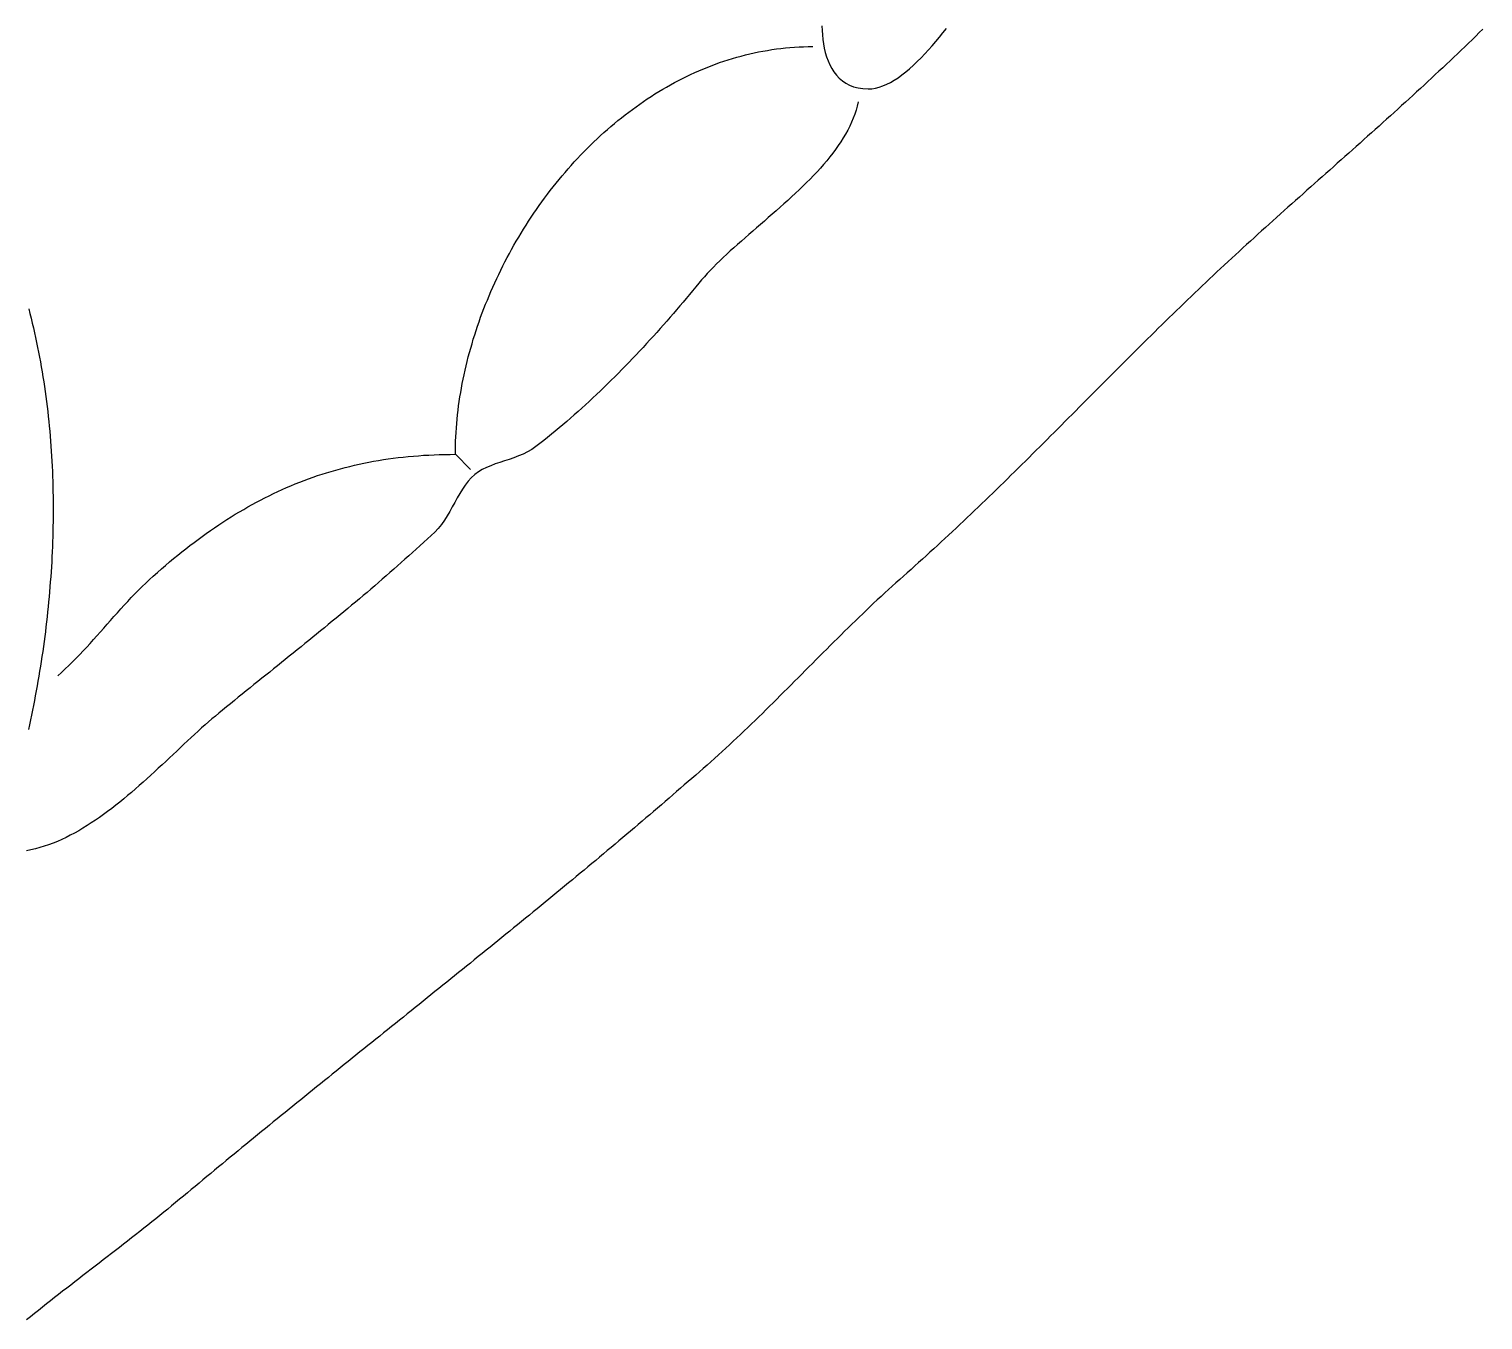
# Model space of a CAD drawing. Header units: millimetres. Extents: x 77 to 1225, y 196 to 1306.
# Drawn here: x 692.5 to 981.3, y 214.5 to 470.9 of the extents above; entities that cross this region are included whole.
import ezdxf

# ---------------------------------------------------------------- set-up
doc = ezdxf.new("R2010")
doc.units = ezdxf.units.MM
doc.layers.add('0_0_0', color=3, linetype='Continuous')

msp = doc.modelspace()

# ---------------------------------------------------------------- linework, layer by layer
at = {"layer": '0_0_0'}
for points in [[(981.28, 470.88), (980.56, 470.18), (979.84, 469.47), (979.12, 468.77), (978.4, 468.07), (977.67, 467.37), (976.94, 466.67), (976.22, 465.97), (975.49, 465.28), (974.75, 464.58), (974.02, 463.89), (973.29, 463.2), (972.55, 462.51), (971.81, 461.82), (971.08, 461.14), (970.34, 460.45), (969.6, 459.76), (968.85, 459.08), (968.11, 458.4), (967.37, 457.71), (966.62, 457.03), (965.88, 456.35), (965.13, 455.67), (964.38, 454.99), (963.64, 454.32), (962.89, 453.64), (962.14, 452.96), (961.39, 452.29), (960.64, 451.61), (959.89, 450.94), (959.14, 450.26), (958.38, 449.59), (957.63, 448.92), (956.88, 448.24), (956.12, 447.57), (955.37, 446.9), (954.62, 446.23), (953.86, 445.56), (953.11, 444.89), (952.35, 444.21), (951.6, 443.54), (950.85, 442.87), (950.09, 442.2), (949.34, 441.53), (948.58, 440.86), (947.83, 440.19), (947.08, 439.52), (946.32, 438.85), (945.57, 438.18), (944.82, 437.51), (944.07, 436.84), (943.31, 436.17), (942.56, 435.5), (941.81, 434.83), (941.06, 434.15), (940.31, 433.48), (939.56, 432.81), (938.81, 432.13), (938.07, 431.46), (937.32, 430.79), (936.57, 430.11), (935.83, 429.43), (935.09, 428.76), (934.34, 428.08), (933.6, 427.4), (932.86, 426.72), (932.12, 426.05), (931.38, 425.36), (930.65, 424.68), (929.91, 424), (929.18, 423.32), (928.44, 422.63), (927.7, 421.94), (926.96, 421.25), (926.23, 420.55), (925.5, 419.86), (924.77, 419.16), (924.04, 418.47), (923.31, 417.77), (922.58, 417.07), (921.85, 416.37), (921.13, 415.67), (920.4, 414.97), (919.68, 414.26), (918.96, 413.56), (918.24, 412.86), (917.52, 412.15), (916.8, 411.44), (916.08, 410.74), (915.36, 410.03), (914.64, 409.32), (913.93, 408.61), (913.21, 407.9), (912.49, 407.19), (911.78, 406.48), (911.07, 405.77), (910.35, 405.05), (909.64, 404.34), (908.93, 403.63), (908.21, 402.92), (907.5, 402.2), (906.79, 401.49), (906.08, 400.77), (905.37, 400.06), (904.66, 399.35), (903.94, 398.63), (903.23, 397.92), (902.52, 397.2), (901.81, 396.49), (901.1, 395.77), (900.39, 395.06), (899.68, 394.34), (898.97, 393.63), (898.26, 392.91), (897.54, 392.2), (896.83, 391.49), (896.12, 390.77), (895.41, 390.06), (894.7, 389.35), (893.98, 388.63), (893.27, 387.92), (892.55, 387.21), (891.84, 386.5), (891.12, 385.79), (890.41, 385.08), (889.69, 384.37), (888.97, 383.66), (888.26, 382.95), (887.54, 382.25), (886.82, 381.54), (886.1, 380.83), (885.38, 380.13), (884.65, 379.43), (883.93, 378.72), (883.21, 378.02), (882.48, 377.32), (881.75, 376.62), (881.03, 375.92), (880.3, 375.22), (879.57, 374.53), (878.84, 373.83), (878.1, 373.14), (877.37, 372.44), (876.64, 371.75), (875.9, 371.06), (875.16, 370.37), (874.42, 369.68), (873.68, 369), (872.94, 368.31), (872.19, 367.63), (871.45, 366.95), (870.7, 366.27), (869.95, 365.59), (869.2, 364.91), (868.45, 364.24), (867.69, 363.56), (866.93, 362.89), (866.18, 362.22), (865.43, 361.56), (864.68, 360.89), (863.94, 360.22), (863.2, 359.55), (862.46, 358.87), (861.72, 358.19), (860.99, 357.51), (860.26, 356.83), (859.53, 356.14), (858.81, 355.45), (858.08, 354.75), (857.36, 354.06), (856.64, 353.36), (855.92, 352.66), (855.2, 351.96), (854.49, 351.26), (853.78, 350.56), (853.06, 349.85), (852.35, 349.14), (851.64, 348.44), (850.93, 347.73), (850.22, 347.02), (849.51, 346.31), (848.8, 345.6), (848.1, 344.89), (847.39, 344.17), (846.68, 343.46), (845.97, 342.75), (845.27, 342.04), (844.56, 341.33), (843.85, 340.62), (843.14, 339.91), (842.43, 339.2), (841.72, 338.49), (841.01, 337.78), (840.3, 337.07), (839.58, 336.37), (838.87, 335.66), (838.15, 334.96), (837.44, 334.26), (836.72, 333.56), (836, 332.86), (835.28, 332.17), (834.55, 331.47), (833.82, 330.78), (833.1, 330.1), (832.37, 329.41), (831.63, 328.73), (830.9, 328.05), (830.16, 327.37), (829.42, 326.7), (828.67, 326.02), (827.93, 325.36), (827.18, 324.69), (826.42, 324.03), (825.67, 323.37), (824.91, 322.71), (824.16, 322.05), (823.4, 321.39), (822.64, 320.73), (821.89, 320.07), (821.13, 319.41), (820.37, 318.76), (819.61, 318.1), (818.85, 317.45), (818.09, 316.79), (817.32, 316.14), (816.56, 315.49), (815.8, 314.83), (815.03, 314.18), (814.27, 313.53), (813.5, 312.88), (812.74, 312.23), (811.97, 311.58), (811.21, 310.93), (810.44, 310.29), (809.67, 309.64), (808.9, 308.99), (808.13, 308.34), (807.36, 307.7), (806.59, 307.05), (805.82, 306.41), (805.05, 305.76), (804.28, 305.12), (803.51, 304.48), (802.73, 303.84), (801.96, 303.19), (801.19, 302.55), (800.41, 301.91), (799.64, 301.27), (798.86, 300.63), (798.09, 299.99), (797.31, 299.35), (796.54, 298.71), (795.76, 298.07), (794.98, 297.43), (794.21, 296.8), (793.43, 296.16), (792.65, 295.52), (791.87, 294.89), (791.09, 294.25), (790.31, 293.61), (789.53, 292.98), (788.75, 292.34), (787.97, 291.71), (787.19, 291.07), (786.41, 290.44), (785.63, 289.8), (784.85, 289.17), (784.07, 288.53), (783.29, 287.9), (782.51, 287.27), (781.73, 286.64), (780.94, 286), (780.16, 285.37), (779.38, 284.74), (778.6, 284.1), (777.81, 283.47), (777.03, 282.84), (776.25, 282.21), (775.46, 281.58), (774.68, 280.95), (773.9, 280.31), (773.11, 279.68), (772.33, 279.05), (771.55, 278.42), (770.76, 277.79), (769.98, 277.16), (769.19, 276.53), (768.41, 275.9), (767.63, 275.27), (766.84, 274.64), (766.06, 274.01), (765.27, 273.38), (764.49, 272.75), (763.7, 272.12), (762.92, 271.48), (762.14, 270.85), (761.35, 270.22), (760.57, 269.59), (759.78, 268.96), (759, 268.33), (758.22, 267.7), (757.43, 267.07), (756.65, 266.44), (755.86, 265.81), (755.08, 265.18), (754.3, 264.55), (753.51, 263.91), (752.73, 263.28), (751.95, 262.65), (751.17, 262.02), (750.38, 261.39), (749.6, 260.75), (748.82, 260.12), (748.04, 259.49), (747.25, 258.86), (746.47, 258.22), (745.69, 257.59), (744.91, 256.96), (744.13, 256.32), (743.35, 255.69), (742.57, 255.05), (741.79, 254.42), (741.01, 253.79), (740.23, 253.15), (739.45, 252.51), (738.67, 251.88), (737.89, 251.24), (737.11, 250.61), (736.34, 249.97), (735.56, 249.33), (734.78, 248.7), (734, 248.06), (733.23, 247.42), (732.45, 246.78), (731.68, 246.14), (730.9, 245.5), (730.13, 244.86), (729.35, 244.22), (728.58, 243.58), (727.81, 242.94), (727.03, 242.3), (726.26, 241.66), (725.49, 241.01), (724.72, 240.37), (723.95, 239.73), (723.18, 239.08), (722.39, 238.43), (721.61, 237.78), (720.82, 237.14), (720.04, 236.49), (719.25, 235.85), (718.45, 235.21), (717.66, 234.57), (716.86, 233.93), (716.07, 233.3), (715.27, 232.67), (714.47, 232.03), (713.67, 231.4), (712.87, 230.77), (712.06, 230.15), (711.26, 229.52), (710.46, 228.89), (709.65, 228.27), (708.84, 227.64), (708.04, 227.02), (707.23, 226.4), (706.42, 225.77), (705.62, 225.15), (704.81, 224.53), (704, 223.9), (703.2, 223.28), (702.39, 222.66), (701.59, 222.03), (700.78, 221.41), (699.97, 220.78), (699.17, 220.16), (698.37, 219.53), (697.57, 218.9), (696.76, 218.27), (695.96, 217.65), (695.17, 217.01), (694.37, 216.38), (693.57, 215.75), (692.78, 215.11), (691.98, 214.48)], [(850, 471.49), (850.02, 470.6), (850.08, 469.71), (850.17, 468.82), (850.3, 467.93), (850.46, 467.06), (850.66, 466.2), (850.91, 465.37), (851.2, 464.56), (851.54, 463.78), (851.93, 463.05), (852.37, 462.35), (852.87, 461.71), (853.43, 461.12), (854.04, 460.59), (854.72, 460.13), (855.47, 459.74), (856.29, 459.42), (857.18, 459.19), (858.14, 459.04), (859.18, 458.98), (859.89, 459.02), (860.62, 459.13), (861.36, 459.32), (862.1, 459.57), (862.85, 459.9), (863.61, 460.28), (864.36, 460.73), (865.12, 461.22), (865.88, 461.77), (866.65, 462.37), (867.41, 463.01), (868.17, 463.69), (868.92, 464.41), (869.67, 465.16), (870.42, 465.93), (871.16, 466.73), (871.89, 467.55), (872.61, 468.39), (873.33, 469.24), (874.03, 470.1), (874.72, 470.96)], [(698.18, 342.41), (698.93, 343.08), (699.68, 343.77), (700.42, 344.47), (701.14, 345.18), (701.86, 345.9), (702.56, 346.63), (703.26, 347.37), (703.95, 348.11), (704.63, 348.86), (705.32, 349.61), (705.99, 350.37), (706.67, 351.13), (707.34, 351.89), (708.01, 352.66), (708.69, 353.42), (709.36, 354.18), (710.04, 354.94), (710.72, 355.7), (711.4, 356.45), (712.09, 357.2), (712.79, 357.95), (713.5, 358.68), (714.21, 359.41), (714.93, 360.13), (715.67, 360.84), (716.42, 361.55), (717.18, 362.23), (717.98, 362.95), (718.79, 363.65), (719.6, 364.34), (720.4, 365.03), (721.21, 365.7), (722.02, 366.36), (722.83, 367.01), (723.64, 367.65), (724.45, 368.27), (725.26, 368.89), (726.07, 369.5), (726.89, 370.1), (727.7, 370.68), (728.52, 371.26), (729.34, 371.82), (730.16, 372.38), (730.98, 372.92), (731.81, 373.45), (732.63, 373.98), (733.46, 374.49), (734.29, 374.99), (735.13, 375.48), (735.96, 375.96), (736.8, 376.43), (737.65, 376.88), (738.49, 377.33), (739.34, 377.77), (740.19, 378.19), (741.04, 378.61), (741.9, 379.01), (742.76, 379.41), (743.63, 379.79), (744.5, 380.16), (745.37, 380.52), (746.25, 380.87), (747.13, 381.21), (748.02, 381.54), (748.91, 381.86), (749.8, 382.17), (750.7, 382.47), (751.6, 382.75), (752.51, 383.03), (753.43, 383.29), (754.35, 383.55), (755.27, 383.79), (756.2, 384.02), (757.14, 384.24), (758.08, 384.45), (759.02, 384.65), (759.97, 384.84), (760.93, 385.02), (761.9, 385.19), (762.87, 385.35), (763.84, 385.49), (764.83, 385.63), (765.82, 385.75), (766.81, 385.87), (767.82, 385.97), (768.83, 386.06), (769.85, 386.14), (770.87, 386.21), (771.9, 386.27), (772.94, 386.32), (773.99, 386.36), (775.04, 386.39), (776.11, 386.4), (777.18, 386.41), (777.18, 387.28), (777.2, 388.15), (777.23, 389.02), (777.26, 389.89), (777.31, 390.77), (777.37, 391.64), (777.44, 392.52), (777.53, 393.4), (777.62, 394.28), (777.72, 395.16), (777.83, 396.04), (777.96, 396.92), (778.09, 397.81), (778.23, 398.69), (778.39, 399.57), (778.55, 400.46), (778.73, 401.34), (778.91, 402.22), (779.11, 403.1), (779.31, 403.99), (779.53, 404.87), (779.75, 405.75), (779.98, 406.63), (780.23, 407.51), (780.48, 408.38), (780.74, 409.26), (781.02, 410.13), (781.3, 411.01), (781.59, 411.88), (781.89, 412.75), (782.2, 413.62), (782.52, 414.48), (782.84, 415.35), (783.18, 416.21), (783.53, 417.06), (783.88, 417.92), (784.24, 418.77), (784.62, 419.62), (785, 420.47), (785.39, 421.32), (785.78, 422.16), (786.19, 422.99), (786.61, 423.83), (787.03, 424.66), (787.46, 425.48), (787.9, 426.3), (788.35, 427.12), (788.81, 427.94), (789.27, 428.75), (789.75, 429.55), (790.23, 430.35), (790.72, 431.15), (791.21, 431.94), (791.72, 432.72), (792.23, 433.5), (792.75, 434.28), (793.28, 435.05), (793.81, 435.81), (794.35, 436.57), (794.9, 437.32), (795.46, 438.07), (796.03, 438.81), (796.6, 439.54), (797.18, 440.27), (797.76, 440.99), (798.36, 441.7), (798.96, 442.41), (799.56, 443.11), (800.18, 443.81), (800.8, 444.49), (801.43, 445.17), (802.06, 445.84), (802.7, 446.51), (803.35, 447.16), (804, 447.81), (804.66, 448.45), (805.33, 449.08), (806.01, 449.71), (806.68, 450.32), (807.37, 450.93), (808.06, 451.53), (808.76, 452.12), (809.46, 452.7), (810.17, 453.27), (810.89, 453.83), (811.61, 454.38), (812.34, 454.93), (813.07, 455.46), (813.81, 455.98), (814.55, 456.5), (815.3, 457), (816.06, 457.5), (816.82, 457.98), (817.58, 458.45), (818.36, 458.92), (819.13, 459.37), (819.91, 459.81), (820.7, 460.24), (821.49, 460.66), (822.29, 461.07), (823.09, 461.46), (823.89, 461.85), (824.71, 462.22), (825.52, 462.58), (826.34, 462.93), (827.17, 463.27), (828, 463.59), (828.83, 463.91), (829.67, 464.21), (830.51, 464.5), (831.36, 464.77), (832.21, 465.03), (833.06, 465.28), (833.92, 465.52), (834.79, 465.74), (835.65, 465.95), (836.52, 466.15), (837.4, 466.33), (838.28, 466.5), (839.16, 466.65), (840.05, 466.79), (840.94, 466.92), (841.83, 467.03), (842.73, 467.13), (843.63, 467.21), (844.53, 467.28), (845.44, 467.34), (846.35, 467.38), (847.26, 467.4), (848.18, 467.41)], [(857.18, 456.41), (856.99, 455.59), (856.77, 454.78), (856.51, 453.97), (856.21, 453.17), (855.88, 452.38), (855.51, 451.59), (855.12, 450.81), (854.69, 450.03), (854.23, 449.26), (853.75, 448.49), (853.24, 447.73), (852.7, 446.97), (852.14, 446.22), (851.55, 445.47), (850.94, 444.73), (850.32, 443.99), (849.67, 443.26), (849.01, 442.53), (848.33, 441.81), (847.63, 441.09), (846.92, 440.37), (846.2, 439.66), (845.47, 438.95), (844.72, 438.25), (843.97, 437.55), (843.21, 436.85), (842.45, 436.16), (841.67, 435.47), (840.9, 434.78), (840.12, 434.1), (839.34, 433.42), (838.57, 432.75), (837.79, 432.07), (837.02, 431.41), (836.25, 430.74), (835.48, 430.08), (834.73, 429.42), (833.98, 428.76), (833.24, 428.1), (832.51, 427.45), (831.79, 426.8), (831.09, 426.15), (830.4, 425.5), (829.72, 424.86), (829.06, 424.22), (828.43, 423.58), (827.81, 422.94), (827.21, 422.31), (826.63, 421.67), (826.08, 421.04), (825.55, 420.41), (824.93, 419.65), (824.31, 418.9), (823.68, 418.14), (823.05, 417.39), (822.41, 416.63), (821.77, 415.88), (821.13, 415.13), (820.48, 414.37), (819.83, 413.62), (819.17, 412.87), (818.51, 412.12), (817.84, 411.37), (817.17, 410.62), (816.5, 409.87), (815.82, 409.13), (815.14, 408.39), (814.46, 407.65), (813.77, 406.91), (813.08, 406.17), (812.38, 405.44), (811.68, 404.71), (810.98, 403.99), (810.27, 403.26), (809.56, 402.54), (808.85, 401.83), (808.13, 401.11), (807.42, 400.41), (806.69, 399.7), (805.97, 399), (805.24, 398.31), (804.5, 397.62), (803.77, 396.93), (803.03, 396.25), (802.29, 395.57), (801.54, 394.9), (800.8, 394.24), (800.05, 393.58), (799.29, 392.93), (798.54, 392.28), (797.78, 391.64), (797.02, 391.01), (796.26, 390.38), (795.49, 389.76), (794.72, 389.14), (793.95, 388.54), (793.18, 387.94), (792.37, 387.38), (791.53, 386.89), (790.65, 386.46), (789.74, 386.08), (788.82, 385.73), (787.88, 385.41), (786.95, 385.11), (786.01, 384.8), (785.1, 384.49), (784.2, 384.15), (783.34, 383.79), (782.51, 383.38), (781.74, 382.91), (781.02, 382.38), (780.34, 381.76), (779.71, 381.06), (779.13, 380.3), (778.58, 379.49), (778.06, 378.64), (777.56, 377.75), (777.07, 376.85), (776.57, 375.95), (776.07, 375.05), (775.55, 374.16), (775, 373.3), (774.41, 372.47), (773.77, 371.7), (773.08, 370.98), (772.35, 370.29), (771.62, 369.61), (770.88, 368.93), (770.14, 368.25), (769.4, 367.57), (768.66, 366.9), (767.92, 366.23), (767.17, 365.56), (766.43, 364.89), (765.68, 364.23), (764.93, 363.57), (764.17, 362.91), (763.42, 362.25), (762.66, 361.59), (761.91, 360.94), (761.15, 360.29), (760.39, 359.64), (759.63, 358.99), (758.86, 358.35), (758.1, 357.7), (757.33, 357.06), (756.57, 356.42), (755.8, 355.78), (755.03, 355.14), (754.26, 354.51), (753.49, 353.87), (752.72, 353.24), (751.94, 352.6), (751.17, 351.97), (750.4, 351.34), (749.62, 350.71), (748.85, 350.08), (748.07, 349.45), (747.29, 348.82), (746.52, 348.19), (745.74, 347.56), (744.96, 346.94), (744.18, 346.31), (743.4, 345.68), (742.63, 345.05), (741.85, 344.43), (741.07, 343.8), (740.29, 343.17), (739.51, 342.55), (738.73, 341.92), (737.95, 341.29), (737.17, 340.66), (736.39, 340.04), (735.61, 339.41), (734.84, 338.78), (734.06, 338.15), (733.28, 337.52), (732.5, 336.88), (731.73, 336.25), (730.95, 335.62), (730.18, 334.98), (729.5, 334.43), (728.83, 333.85), (728.15, 333.26), (727.46, 332.66), (726.77, 332.05), (726.08, 331.42), (725.38, 330.78), (724.68, 330.14), (723.98, 329.48), (723.26, 328.82), (722.55, 328.15), (721.83, 327.47), (721.11, 326.79), (720.38, 326.1), (719.65, 325.42), (718.91, 324.73), (718.17, 324.04), (717.42, 323.35), (716.67, 322.66), (715.92, 321.97), (715.16, 321.29), (714.39, 320.61), (713.62, 319.94), (712.85, 319.27), (712.07, 318.61), (711.29, 317.96), (710.5, 317.32), (709.71, 316.69), (708.91, 316.07), (708.11, 315.47), (707.31, 314.87), (706.5, 314.29), (705.68, 313.73), (704.86, 313.18), (704.04, 312.65), (703.21, 312.14), (702.37, 311.65), (701.53, 311.18), (700.69, 310.73), (699.84, 310.31), (698.99, 309.91), (698.13, 309.53), (697.26, 309.18), (696.39, 308.85), (695.52, 308.55), (694.64, 308.29), (693.76, 308.05), (692.87, 307.84), (691.98, 307.66)], [(692.43, 415.31), (692.66, 414.41), (692.9, 413.45), (693.13, 412.49), (693.36, 411.53), (693.58, 410.56), (693.79, 409.6), (694, 408.63), (694.19, 407.66), (694.39, 406.69), (694.57, 405.72), (694.75, 404.75), (694.93, 403.77), (695.09, 402.8), (695.25, 401.82), (695.41, 400.84), (695.55, 399.86), (695.69, 398.88), (695.83, 397.89), (695.96, 396.91), (696.08, 395.92), (696.2, 394.94), (696.31, 393.95), (696.41, 392.96), (696.51, 391.97), (696.6, 390.98), (696.69, 389.99), (696.77, 389), (696.84, 388), (696.91, 387.01), (696.97, 386.02), (697.03, 385.02), (697.08, 384.03), (697.12, 383.03), (697.16, 382.04), (697.2, 381.04), (697.22, 380.04), (697.25, 379.04), (697.26, 378.05), (697.27, 377.05), (697.28, 376.05), (697.28, 375.05), (697.27, 374.06), (697.26, 373.06), (697.25, 372.06), (697.23, 371.06), (697.2, 370.06), (697.17, 369.06), (697.13, 368.07), (697.09, 367.07), (697.04, 366.07), (696.99, 365.08), (696.93, 364.08), (696.87, 363.08), (696.8, 362.09), (696.72, 361.09), (696.65, 360.1), (696.56, 359.1), (696.48, 358.11), (696.38, 357.12), (696.29, 356.13), (696.18, 355.14), (696.08, 354.15), (695.96, 353.16), (695.85, 352.17), (695.73, 351.18), (695.6, 350.2), (695.47, 349.21), (695.34, 348.23), (695.2, 347.25), (695.05, 346.26), (694.9, 345.28), (694.75, 344.31), (694.59, 343.33), (694.43, 342.35), (694.27, 341.38), (694.1, 340.4), (693.92, 339.43), (693.74, 338.46), (693.56, 337.5), (693.38, 336.53), (693.18, 335.56), (692.99, 334.6), (692.79, 333.64), (692.59, 332.68), (692.38, 331.72)], [(777.18, 386.41), (780.18, 383.41)]]:
    msp.add_lwpolyline(points, dxfattribs=at)

doc.saveas('drawing.dxf')
